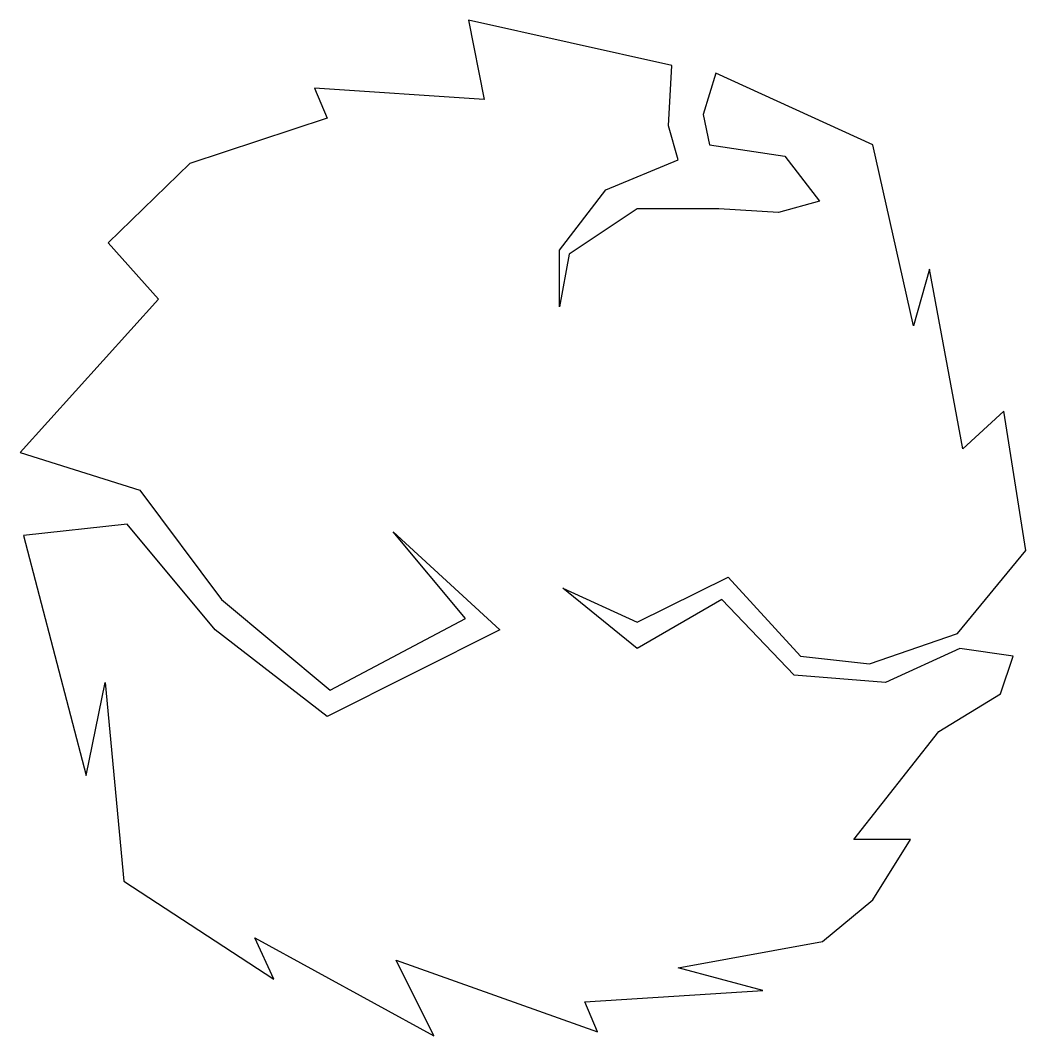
# Model space of a CAD drawing. Extents: x 12.774 to 12.982, y 9.228 to 9.438.
import ezdxf

# ---------------------------------------------------------------- set-up
doc = ezdxf.new("R2010")
doc.units = 0
doc.layers.get('0').update_dxf_attribs({"color": 84, "linetype": 'CONTINUOUS'})

msp = doc.modelspace()

# ---------------------------------------------------------------- linework, layer by layer
at = {"color": 0}
msp.add_lwpolyline([(12.92744, 9.2377), (12.90989, 9.24238), (12.93979, 9.24784), (12.95019, 9.25643), (12.95799, 9.26891), (12.94629, 9.26891), (12.96385, 9.29127), (12.97663, 9.29907), (12.97923, 9.30688), (12.96818, 9.30844), (12.95279, 9.30142), (12.93394, 9.30298), (12.91899, 9.31858), (12.90143, 9.30844), (12.88605, 9.32092), (12.90143, 9.3139), (12.92029, 9.32326), (12.93524, 9.30688), (12.94954, 9.30532), (12.96775, 9.31156), (12.98183, 9.32872), (12.97728, 9.35759), (12.96883, 9.34979), (12.9619, 9.38697), (12.9619, 9.38697), (12.95865, 9.37527), (12.95019, 9.41272), (12.91769, 9.42754), (12.91509, 9.41896), (12.91639, 9.41272), (12.93199, 9.41038), (12.93914, 9.40102), (12.93069, 9.39868), (12.91834, 9.39946), (12.90143, 9.39946), (12.88735, 9.39009), (12.8854, 9.37917), (12.8854, 9.39087), (12.89493, 9.40336), (12.90989, 9.4096), (12.90794, 9.41662), (12.90859, 9.4291), (12.86655, 9.43846), (12.8698, 9.42208), (12.83469, 9.42442), (12.83729, 9.41818), (12.8089, 9.40882), (12.792, 9.39243), (12.8024, 9.38073), (12.7738, 9.34901), (12.7985, 9.3412), (12.8154, 9.31858), (12.83794, 9.29986), (12.86589, 9.31468), (12.85094, 9.33262), (12.87305, 9.31234), (12.83729, 9.29439), (12.8141, 9.31234), (12.7959, 9.33418), (12.77445, 9.33184), (12.78745, 9.28217), (12.79135, 9.30142), (12.79525, 9.26033), (12.82624, 9.24004), (12.82234, 9.24862), (12.85939, 9.22834), (12.85159, 9.24394), (12.8932, 9.22912), (12.8906, 9.23536)], close=True, dxfattribs=at)

doc.saveas('drawing.dxf')
